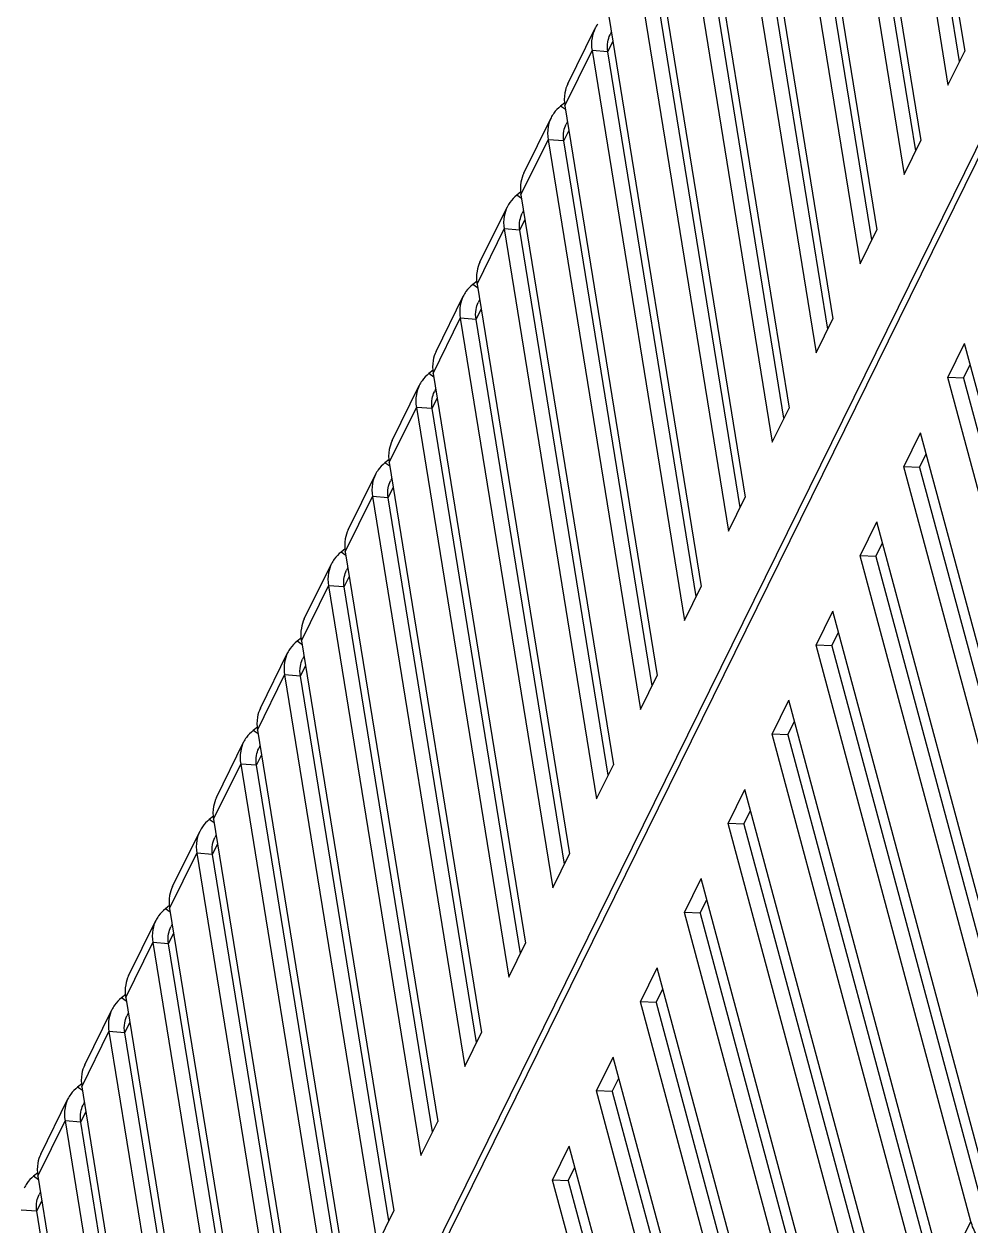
# Model space of a CAD drawing. Header units: millimetres. Extents: x 10368 to 13229, y -13270 to -11269.
# Drawn here: x 12836.42 to 12871.28, y -12393.38 to -12349.12 of the extents above; entities that cross this region are included whole.
import ezdxf

# ---------------------------------------------------------------- set-up
doc = ezdxf.new("R2010")
doc.units = ezdxf.units.MM

# ---------------------------------------------------------------- blocks, each defined once
blk = doc.blocks.new('u59')
at = {"color": 7, "linetype": 'Continuous'}
for p, q in [((-317.177, 69.942), (-234.061, 238.747)), ((-317.109, 69.585), (-234.008, 238.361)), ((-292.259, 127.555), (-297.955, 148.76)), ((-297.384, 148.755), (-291.682, 127.53)), ((-275.947, 148.737), (-272.693, 128.674)), ((-272.729, 127.379), (-276.132, 148.361)), ((-298, 147.504), (-292.298, 126.279)), ((-273.73, 125.346), (-277.133, 146.328)), ((-293.876, 124.271), (-299.572, 145.476)), ((-299.001, 145.471), (-293.299, 124.246)), ((-277.564, 145.453), (-274.31, 125.39)), ((-274.346, 124.095), (-277.749, 145.076)), ((-299.617, 144.22), (-293.915, 122.995)), ((-275.347, 122.062), (-278.75, 143.043)), ((-295.493, 120.987), (-301.189, 142.192)), ((-300.618, 142.187), (-294.916, 120.962)), ((-279.181, 142.169), (-275.927, 122.106)), ((-275.963, 120.81), (-279.366, 141.792)), ((-301.234, 140.936), (-295.532, 119.711)), ((-276.964, 118.778), (-280.367, 139.759)), ((-297.11, 117.703), (-302.806, 138.908)), ((-302.235, 138.903), (-296.533, 117.678)), ((-280.798, 138.885), (-277.544, 118.822)), ((-277.58, 117.526), (-280.983, 138.508)), ((-302.851, 137.652), (-297.149, 116.427)), ((-278.581, 115.493), (-281.984, 136.475)), ((-298.727, 114.419), (-304.423, 135.624)), ((-303.852, 135.619), (-298.15, 114.394)), ((-282.415, 135.601), (-279.161, 115.538)), ((-279.197, 114.242), (-282.6, 135.224)), ((-304.468, 134.367), (-298.766, 113.143)), ((-280.198, 112.209), (-283.601, 133.191)), ((-300.344, 111.135), (-306.04, 132.34)), ((-305.469, 132.335), (-299.767, 111.11)), ((-280.814, 110.958), (-284.218, 131.94)), ((-284.032, 132.317), (-280.778, 112.253)), ((-306.085, 131.083), (-307.086, 129.05)), ((-306.085, 131.083), (-300.383, 109.859)), ((-285.218, 129.907), (-285.835, 128.656)), ((-281.815, 108.925), (-285.218, 129.907)), ((-301.961, 107.85), (-307.657, 129.055)), ((-307.086, 129.05), (-301.384, 107.826)), ((-285.649, 129.033), (-282.395, 108.969)), ((-282.431, 107.674), (-285.835, 128.656)), ((-272.693, 128.674), (-272.878, 128.297)), ((-272.693, 128.674), (-272.113, 128.63)), ((-272.823, 127.956), (-272.776, 128.053)), ((-307.702, 127.799), (-302, 106.575)), ((-292.259, 127.555), (-292.506, 127.053)), ((-291.682, 127.53), (-292.298, 126.279)), ((-292.259, 127.555), (-291.682, 127.53)), ((-272.751, 127.513), (-272.574, 127.389)), ((-272.729, 127.379), (-273.73, 125.346)), ((-272.729, 127.266), (-272.574, 127.389)), ((-286.836, 126.623), (-287.452, 125.372)), ((-283.432, 105.641), (-286.836, 126.623)), ((-272.836, 126.571), (-273.837, 124.538)), ((-303.578, 104.566), (-309.274, 125.771)), ((-308.703, 125.766), (-303.001, 104.542)), ((-287.266, 125.748), (-284.012, 105.685)), ((-284.048, 104.39), (-287.452, 125.372)), ((-274.31, 125.39), (-274.495, 125.013)), ((-274.31, 125.39), (-273.73, 125.346)), ((-309.319, 124.515), (-303.617, 103.29)), ((-274.44, 124.672), (-274.393, 124.768)), ((-293.876, 124.271), (-294.123, 123.769)), ((-293.299, 124.246), (-293.915, 122.995)), ((-293.876, 124.271), (-293.299, 124.246)), ((-274.346, 124.095), (-275.347, 122.062)), ((-274.368, 124.229), (-274.191, 124.105)), ((-274.346, 123.982), (-274.191, 124.105)), ((-288.453, 123.339), (-289.069, 122.088)), ((-285.049, 102.357), (-288.453, 123.339)), ((-274.453, 123.287), (-275.454, 121.254)), ((-305.195, 101.282), (-310.891, 122.487)), ((-310.32, 122.482), (-304.618, 101.258)), ((-288.883, 122.464), (-285.629, 102.401)), ((-285.665, 101.106), (-289.069, 122.088)), ((-275.927, 122.106), (-276.112, 121.729)), ((-275.927, 122.106), (-275.347, 122.062)), ((-276.057, 121.388), (-276.01, 121.484)), ((-310.936, 121.231), (-305.234, 100.006)), ((-295.493, 120.987), (-295.74, 120.484)), ((-294.916, 120.962), (-295.532, 119.711)), ((-295.493, 120.987), (-294.916, 120.962)), ((-275.985, 120.945), (-275.808, 120.821)), ((-275.963, 120.81), (-276.964, 118.778)), ((-275.963, 120.698), (-275.808, 120.821)), ((-290.07, 120.055), (-290.686, 118.803)), ((-286.666, 99.073), (-290.07, 120.055)), ((-276.07, 120.003), (-277.071, 117.97)), ((-306.812, 97.998), (-312.508, 119.203)), ((-311.937, 119.198), (-306.235, 97.973)), ((-290.5, 119.18), (-287.246, 99.117)), ((-287.282, 97.822), (-290.686, 118.803)), ((-277.544, 118.822), (-277.729, 118.445)), ((-277.544, 118.822), (-276.964, 118.778)), ((-277.674, 118.104), (-277.627, 118.2)), ((-312.553, 117.947), (-306.851, 96.722)), ((-297.11, 117.703), (-297.357, 117.2)), ((-296.533, 117.678), (-297.149, 116.427)), ((-297.11, 117.703), (-296.533, 117.678)), ((-277.58, 117.526), (-278.581, 115.493)), ((-277.602, 117.661), (-277.425, 117.537)), ((-277.58, 117.414), (-277.425, 117.537)), ((-291.687, 116.771), (-292.303, 115.519)), ((-288.283, 95.789), (-291.687, 116.771)), ((-277.687, 116.718), (-278.688, 114.686)), ((-288.899, 94.538), (-292.303, 115.519)), ((-292.117, 115.896), (-288.863, 95.833)), ((-279.161, 115.538), (-279.346, 115.161)), ((-279.161, 115.538), (-278.581, 115.493)), ((-279.291, 114.82), (-279.244, 114.916)), ((-298.727, 114.419), (-298.974, 113.916)), ((-298.15, 114.394), (-298.766, 113.143)), ((-298.727, 114.419), (-298.15, 114.394)), ((-279.197, 114.242), (-280.198, 112.209)), ((-279.219, 114.377), (-279.042, 114.253)), ((-279.197, 114.13), (-279.042, 114.253)), ((-293.304, 113.486), (-293.92, 112.235)), ((-289.9, 92.505), (-293.304, 113.486)), ((-279.304, 113.434), (-280.305, 111.401)), ((-293.734, 112.612), (-290.48, 92.549)), ((-290.516, 91.253), (-293.92, 112.235)), ((-280.778, 112.253), (-280.963, 111.877)), ((-280.778, 112.253), (-280.198, 112.209)), ((-280.908, 111.536), (-280.861, 111.632)), ((-300.344, 111.135), (-300.591, 110.632)), ((-299.767, 111.11), (-300.383, 109.859)), ((-300.344, 111.135), (-299.767, 111.11)), ((-280.836, 111.093), (-280.659, 110.969)), ((-280.814, 110.958), (-281.815, 108.925)), ((-280.814, 110.846), (-280.659, 110.969)), ((-294.921, 110.202), (-295.537, 108.951)), ((-291.517, 89.221), (-294.921, 110.202)), ((-280.921, 110.15), (-281.922, 108.117)), ((-295.351, 109.328), (-292.097, 89.265)), ((-292.133, 87.969), (-295.537, 108.951)), ((-282.395, 108.969), (-282.58, 108.593)), ((-282.395, 108.969), (-281.815, 108.925)), ((-282.525, 108.252), (-282.478, 108.348)), ((-301.961, 107.85), (-302.208, 107.348)), ((-301.384, 107.826), (-302, 106.575)), ((-301.961, 107.85), (-301.384, 107.826)), ((-282.431, 107.674), (-283.432, 105.641)), ((-282.453, 107.808), (-282.276, 107.685)), ((-282.431, 107.562), (-282.276, 107.685)), ((-296.538, 106.918), (-297.154, 105.667)), ((-293.134, 85.936), (-296.538, 106.918)), ((-282.539, 106.866), (-283.539, 104.833)), ((-296.968, 106.044), (-293.714, 85.98)), ((-293.751, 84.685), (-297.154, 105.667)), ((-284.012, 105.685), (-284.197, 105.308)), ((-284.012, 105.685), (-283.432, 105.641)), ((-284.142, 104.968), (-284.095, 105.064)), ((-303.578, 104.566), (-303.825, 104.064)), ((-303.001, 104.542), (-303.617, 103.29)), ((-303.578, 104.566), (-303.001, 104.542)), ((-284.07, 104.524), (-283.893, 104.401)), ((-284.048, 104.39), (-285.049, 102.357)), ((-284.048, 104.278), (-283.893, 104.401)), ((-298.155, 103.634), (-298.771, 102.383)), ((-294.751, 82.652), (-298.155, 103.634)), ((-284.156, 103.582), (-285.156, 101.549)), ((-298.585, 102.76), (-295.331, 82.696)), ((-295.368, 81.401), (-298.771, 102.383)), ((-285.629, 102.401), (-285.814, 102.024)), ((-285.629, 102.401), (-285.049, 102.357)), ((-285.759, 101.683), (-285.712, 101.78)), ((-305.195, 101.282), (-305.442, 100.78)), ((-304.618, 101.258), (-305.234, 100.006)), ((-305.195, 101.282), (-304.618, 101.258)), ((-285.665, 101.106), (-286.666, 99.073)), ((-285.687, 101.24), (-285.51, 101.116)), ((-285.665, 100.993), (-285.51, 101.116)), ((-299.772, 100.35), (-300.388, 99.099)), ((-296.368, 79.368), (-299.772, 100.35)), ((-285.773, 100.298), (-286.774, 98.265)), ((-300.202, 99.475), (-296.948, 79.412)), ((-296.985, 78.117), (-300.388, 99.099)), ((-287.246, 99.117), (-287.431, 98.74)), ((-287.246, 99.117), (-286.666, 99.073)), ((-287.376, 98.399), (-287.329, 98.496)), ((-306.812, 97.998), (-307.059, 97.496)), ((-306.235, 97.973), (-306.851, 96.722)), ((-306.812, 97.998), (-306.235, 97.973)), ((-287.282, 97.822), (-288.283, 95.789)), ((-287.304, 97.956), (-287.127, 97.832)), ((-287.282, 97.709), (-287.127, 97.832)), ((-301.389, 97.066), (-302.005, 95.815)), ((-297.986, 76.084), (-301.389, 97.066)), ((-287.39, 97.014), (-288.391, 94.981)), ((-301.819, 96.191), (-298.565, 76.128)), ((-298.602, 74.833), (-302.005, 95.815)), ((-288.863, 95.833), (-289.048, 95.456)), ((-288.863, 95.833), (-288.283, 95.789)), ((-288.993, 95.115), (-288.946, 95.211)), ((-288.899, 94.538), (-289.9, 92.505)), ((-288.921, 94.672), (-288.744, 94.548)), ((-288.899, 94.425), (-288.744, 94.548)), ((-303.006, 93.782), (-303.622, 92.531)), ((-299.603, 72.8), (-303.006, 93.782)), ((-289.007, 93.73), (-290.008, 91.697)), ((-300.219, 71.549), (-303.622, 92.531)), ((-303.436, 92.907), (-300.182, 72.844)), ((-290.48, 92.549), (-290.665, 92.172)), ((-290.48, 92.549), (-289.9, 92.505)), ((-290.61, 91.831), (-290.563, 91.927)), ((-290.516, 91.253), (-291.517, 89.221)), ((-290.538, 91.388), (-290.361, 91.264)), ((-290.516, 91.141), (-290.361, 91.264)), ((-304.623, 90.498), (-305.239, 89.246)), ((-301.22, 69.516), (-304.623, 90.498)), ((-290.624, 90.445), (-291.625, 88.413)), ((-305.053, 89.623), (-301.799, 69.56)), ((-301.836, 68.265), (-305.239, 89.246)), ((-292.097, 89.265), (-292.282, 88.888)), ((-292.097, 89.265), (-291.517, 89.22)), ((-292.227, 88.547), (-292.18, 88.643)), ((-292.155, 88.104), (-291.978, 87.98)), ((-292.133, 87.969), (-293.134, 85.936)), ((-292.133, 87.857), (-291.978, 87.98)), ((-306.24, 87.214), (-306.856, 85.962)), ((-302.837, 66.232), (-306.24, 87.214)), ((-292.241, 87.161), (-293.242, 85.129)), ((-306.67, 86.339), (-303.416, 66.276)), ((-303.453, 64.98), (-306.856, 85.962)), ((-293.714, 85.98), (-293.899, 85.604)), ((-293.714, 85.98), (-293.134, 85.936)), ((-293.844, 85.263), (-293.797, 85.359))]:
    blk.add_line(p, q, dxfattribs=at)
for centre in [(-273.29, 128.347), (-274.907, 125.062), (-276.524, 121.778), (-278.141, 118.494), (-279.758, 115.21), (-281.375, 111.926), (-282.992, 108.642), (-284.609, 105.358), (-286.226, 102.074), (-287.843, 98.79), (-289.46, 95.505), (-291.077, 92.221), (-292.694, 88.937), (-294.311, 85.653)]:
    blk.add_arc(centre, 1.191, 324.3265, 333.8663, dxfattribs=at)
for points, start_tangent, end_tangent in [([(-308.116, 130.448), (-307.646, 130.024), (-307.295, 129.548), (-307.085, 129.05)], (0.800328, -0.599562), (0.259432, -0.965761)), ([(-272.693, 128.674), (-272.693, 128.308), (-272.776, 128.053)], (0.160105, -0.9871), (-0.440662, -0.897673)), ([(-272.574, 127.389), (-272.322, 127.652)], (0.783462, 0.62144), (0.582554, 0.812792)), ([(-272.836, 126.571), (-272.728, 126.903), (-272.729, 127.379)], (0.440658, 0.897675), (-0.160105, 0.9871)), ([(-274.31, 125.39), (-274.31, 125.024), (-274.393, 124.768)], (0.160105, -0.9871), (-0.440662, -0.897673)), ([(-273.837, 124.538), (-273.729, 124.871), (-273.73, 125.346)], (0.440666, 0.897671), (-0.160105, 0.9871)), ([(-274.191, 124.105), (-273.939, 124.368)], (0.783462, 0.62144), (0.582554, 0.812792)), ([(-274.453, 123.287), (-274.345, 123.619), (-274.346, 124.094)], (0.440658, 0.897675), (-0.160105, 0.9871)), ([(-275.927, 122.106), (-275.927, 121.74), (-276.01, 121.484)], (0.160105, -0.9871), (-0.440662, -0.897673)), ([(-275.454, 121.254), (-275.346, 121.586), (-275.347, 122.062)], (0.440666, 0.897671), (-0.160105, 0.9871)), ([(-275.808, 120.821), (-275.556, 121.084)], (0.783462, 0.62144), (0.582554, 0.812792)), ([(-276.071, 120.003), (-275.963, 120.335), (-275.963, 120.81)], (0.440658, 0.897675), (-0.160105, 0.9871)), ([(-277.544, 118.822), (-277.544, 118.456), (-277.627, 118.2)], (0.160105, -0.9871), (-0.440662, -0.897673)), ([(-277.071, 117.97), (-276.963, 118.302), (-276.964, 118.777)], (0.440666, 0.897671), (-0.160105, 0.9871)), ([(-277.425, 117.537), (-277.173, 117.8)], (0.783462, 0.62144), (0.582554, 0.812792)), ([(-277.688, 116.718), (-277.58, 117.051), (-277.58, 117.526)], (0.440658, 0.897675), (-0.160105, 0.9871)), ([(-279.161, 115.538), (-279.161, 115.172), (-279.244, 114.916)], (0.160105, -0.9871), (-0.440662, -0.897673)), ([(-278.688, 114.686), (-278.58, 115.018), (-278.581, 115.493)], (0.440666, 0.897671), (-0.160105, 0.9871)), ([(-279.305, 113.434), (-279.197, 113.767), (-279.197, 114.242)], (0.440658, 0.897675), (-0.160105, 0.9871)), ([(-279.042, 114.253), (-278.79, 114.516)], (0.783462, 0.62144), (0.582554, 0.812792)), ([(-280.778, 112.253), (-280.778, 111.888), (-280.861, 111.632)], (0.160105, -0.9871), (-0.440662, -0.897673)), ([(-280.305, 111.401), (-280.197, 111.734), (-280.198, 112.209)], (0.440666, 0.897671), (-0.160105, 0.9871)), ([(-280.659, 110.969), (-280.407, 111.232)], (0.783462, 0.62144), (0.582554, 0.812792)), ([(-280.922, 110.15), (-280.814, 110.483), (-280.814, 110.958)], (0.440658, 0.897675), (-0.160105, 0.9871)), ([(-282.395, 108.969), (-282.395, 108.604), (-282.478, 108.348)], (0.160105, -0.9871), (-0.440662, -0.897673)), ([(-281.923, 108.117), (-281.815, 108.45), (-281.815, 108.925)], (0.440666, 0.897671), (-0.160105, 0.9871)), ([(-282.539, 106.866), (-282.431, 107.199), (-282.431, 107.674)], (0.440658, 0.897675), (-0.160105, 0.9871)), ([(-282.276, 107.685), (-282.024, 107.947)], (0.783462, 0.62144), (0.582554, 0.812792)), ([(-284.012, 105.685), (-284.012, 105.32), (-284.095, 105.064)], (0.160105, -0.9871), (-0.440662, -0.897673)), ([(-283.54, 104.833), (-283.432, 105.166), (-283.432, 105.641)], (0.440666, 0.897671), (-0.160105, 0.9871)), ([(-283.893, 104.401), (-283.641, 104.663)], (0.783462, 0.62144), (0.582554, 0.812792)), ([(-284.156, 103.582), (-284.048, 103.915), (-284.048, 104.39)], (0.440658, 0.897675), (-0.160105, 0.9871)), ([(-285.629, 102.401), (-285.629, 102.036), (-285.712, 101.78)], (0.160105, -0.9871), (-0.440662, -0.897673)), ([(-285.157, 101.549), (-285.049, 101.882), (-285.049, 102.357)], (0.440666, 0.897671), (-0.160105, 0.9871)), ([(-285.51, 101.116), (-285.258, 101.379)], (0.783462, 0.62144), (0.582554, 0.812792)), ([(-285.773, 100.298), (-285.665, 100.631), (-285.665, 101.106)], (0.440658, 0.897675), (-0.160105, 0.9871)), ([(-287.246, 99.117), (-287.246, 98.751), (-287.329, 98.496)], (0.160105, -0.9871), (-0.440662, -0.897673)), ([(-286.774, 98.265), (-286.666, 98.598), (-286.666, 99.073)], (0.440666, 0.897671), (-0.160105, 0.9871)), ([(-287.39, 97.014), (-287.282, 97.346), (-287.282, 97.822)], (0.440658, 0.897675), (-0.160105, 0.9871)), ([(-287.127, 97.832), (-286.875, 98.095)], (0.783462, 0.62144), (0.582554, 0.812792)), ([(-288.863, 95.833), (-288.863, 95.467), (-288.946, 95.211)], (0.160105, -0.9871), (-0.440662, -0.897673)), ([(-288.391, 94.981), (-288.283, 95.314), (-288.283, 95.789)], (0.440666, 0.897671), (-0.160105, 0.9871)), ([(-288.744, 94.548), (-288.492, 94.811)], (0.783462, 0.62144), (0.582554, 0.812792)), ([(-289.007, 93.73), (-288.899, 94.062), (-288.899, 94.537)], (0.440658, 0.897675), (-0.160105, 0.9871)), ([(-290.48, 92.549), (-290.48, 92.183), (-290.563, 91.927)], (0.160105, -0.9871), (-0.440662, -0.897673)), ([(-290.008, 91.697), (-289.9, 92.029), (-289.9, 92.505)], (0.440666, 0.897671), (-0.160105, 0.9871)), ([(-290.624, 90.446), (-290.516, 90.778), (-290.516, 91.253)], (0.440658, 0.897675), (-0.160105, 0.9871)), ([(-290.361, 91.264), (-290.109, 91.527)], (0.783462, 0.62144), (0.582554, 0.812792)), ([(-292.097, 89.265), (-292.097, 88.899), (-292.18, 88.643)], (0.160105, -0.9871), (-0.440662, -0.897673)), ([(-291.625, 88.413), (-291.517, 88.745), (-291.517, 89.22)], (0.440666, 0.897671), (-0.160105, 0.9871)), ([(-291.978, 87.98), (-291.726, 88.243)], (0.783462, 0.62144), (0.582554, 0.812792)), ([(-292.241, 87.161), (-292.133, 87.494), (-292.133, 87.969)], (0.440658, 0.897675), (-0.160105, 0.9871)), ([(-293.714, 85.98), (-293.714, 85.615), (-293.797, 85.359)], (0.160105, -0.9871), (-0.440662, -0.897673)), ([(-293.242, 85.129), (-293.134, 85.461), (-293.134, 85.936)], (0.440666, 0.897671), (-0.160105, 0.9871))]:
    blk.add_spline(points, degree=3, dxfattribs=dict(at, start_tangent=start_tangent, end_tangent=end_tangent))

msp = doc.modelspace()

# ---------------------------------------------------------------- block references
at = {"rotation": 180}
msp.add_blockref('u59', (12564.199, -12264.161), dxfattribs=at)

doc.saveas('drawing.dxf')
